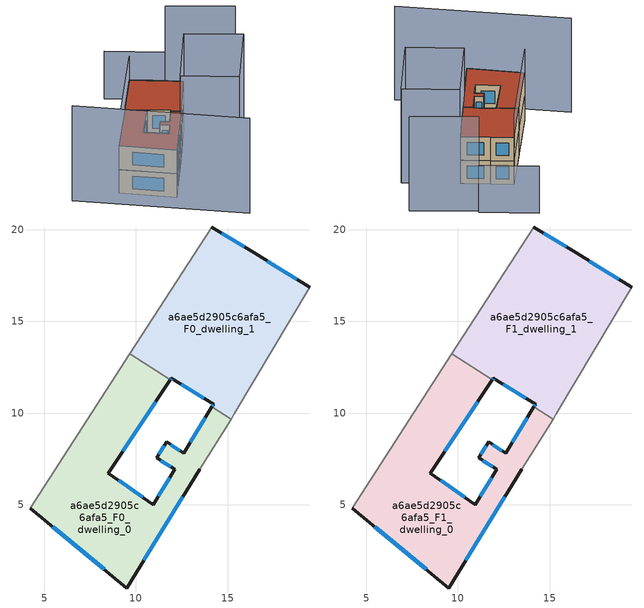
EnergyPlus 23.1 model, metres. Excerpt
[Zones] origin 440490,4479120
a6ae5d2905c6afa5_F0_dwelling_0
 floor ground (EU_floor_Construction): 9.51,0.46 13.47,6.94 15.19,9.66 14.14,10.34 12.61,7.8 11.67,8.42 11.12,7.55 12.12,6.93 10.94,5.01 8.5,6.73 11.87,11.8 9.67,13.23 4.23,4.81 z0
 wall outside (EU_wall_Construction): 11.87,11.8 8.5,6.73 10.94,5.01 12.12,6.93 11.12,7.55 11.67,8.42 12.61,7.8 14.14,10.34 / 13.47,6.94 9.51,0.46 4.23,4.81 z0:3
 wall adiabatic (EU_wall_Construction): 15.19,9.66 13.47,6.94 / 4.23,4.81 9.67,13.23 z0:3
 wall to a6ae5d2905c6afa5_F0_dwelling_1 (EU_wall_Construction): 9.67,13.23 11.87,11.8 / 14.14,10.34 15.19,9.66 z0:3
 window (EU_Window_Construction): 11.08,10.62 9.29,7.92 / 9.07,6.32 10.37,5.41 / 11.22,5.46 11.84,6.48 / 11.89,7.08 11.36,7.4 / 11.25,7.75 11.54,8.22 / 11.89,8.28 12.39,7.95 / 12.97,8.4 13.78,9.74 / 12.54,5.42 10.43,1.98 / 8.27,1.48 5.47,3.79 z0.7:2.3
a6ae5d2905c6afa5_F0_dwelling_1
 floor ground (EU_floor_Construction): 15.37,9.96 19.48,16.85 16.45,18.73 14.14,20.15 9.67,13.23 11.87,11.8 11.94,11.91 14.23,10.49 14.14,10.34 15.19,9.66 z0
 wall outside (EU_wall_Construction): 14.14,20.15 16.45,18.73 19.48,16.85 / 14.14,10.34 14.23,10.49 11.94,11.91 11.87,11.8 z0:3
 wall adiabatic (EU_wall_Construction): 9.67,13.23 14.14,20.15 / 19.48,16.85 15.37,9.96 15.19,9.66 z0:3
 window (EU_Window_Construction): 13.7,10.82 12.48,11.57 / 11.92,11.88 11.89,11.83 / 14.68,19.82 15.91,19.06 / 17.16,18.29 18.77,17.29 / 14.16,10.37 14.21,10.45 z0.7:2.3
a6ae5d2905c6afa5_F1_dwelling_0
 floor to a6ae5d2905c6afa5_F0_dwelling_0 (EU_floor_Construction): 9.51,0.46 13.47,6.94 15.19,9.66 14.14,10.34 12.61,7.8 11.67,8.42 11.12,7.55 12.12,6.93 10.94,5.01 8.5,6.73 11.87,11.8 9.67,13.23 4.23,4.81 z3
 wall outside (EU_wall_Construction): 11.87,11.8 8.5,6.73 10.94,5.01 12.12,6.93 11.12,7.55 11.67,8.42 12.61,7.8 14.14,10.34 / 13.47,6.94 9.51,0.46 4.23,4.81 z3:6
 wall adiabatic (EU_wall_Construction): 15.19,9.66 13.47,6.94 / 4.23,4.81 9.67,13.23 z3:6
 wall to a6ae5d2905c6afa5_F1_dwelling_1 (EU_wall_Construction): 9.67,13.23 11.87,11.8 / 14.14,10.34 15.19,9.66 z3:6
 window (EU_Window_Construction): 11.08,10.62 9.29,7.92 / 9.07,6.32 10.37,5.41 / 11.22,5.46 11.84,6.48 / 11.89,7.08 11.36,7.4 / 11.25,7.75 11.54,8.22 / 11.89,8.28 12.39,7.95 / 12.97,8.4 13.78,9.74 / 12.54,5.42 10.43,1.98 / 8.27,1.48 5.47,3.79 z3.7:5.3
 roof outside (EU_roof_Construction): 14.14,10.34 15.19,9.66 13.47,6.94 9.51,0.46 4.23,4.81 9.67,13.23 11.87,11.8 8.5,6.73 10.94,5.01 12.12,6.93 11.12,7.55 11.67,8.42 12.61,7.8 z6
a6ae5d2905c6afa5_F1_dwelling_1
 floor to a6ae5d2905c6afa5_F0_dwelling_1 (EU_floor_Construction): 15.37,9.96 19.48,16.85 16.45,18.73 14.14,20.15 9.67,13.23 11.87,11.8 11.94,11.91 14.23,10.49 14.14,10.34 15.19,9.66 z3
 wall outside (EU_wall_Construction): 14.14,20.15 16.45,18.73 19.48,16.85 / 14.14,10.34 14.23,10.49 11.94,11.91 11.87,11.8 z3:6
 wall adiabatic (EU_wall_Construction): 9.67,13.23 14.14,20.15 / 19.48,16.85 15.37,9.96 15.19,9.66 z3:6
 window (EU_Window_Construction): 13.7,10.82 12.48,11.57 / 11.92,11.88 11.89,11.83 / 14.68,19.82 15.91,19.06 / 17.16,18.29 18.77,17.29 / 14.16,10.37 14.21,10.45 z3.7:5.3
 roof outside (EU_roof_Construction): 19.48,16.85 15.37,9.96 15.19,9.66 14.14,10.34 14.23,10.49 11.94,11.91 11.87,11.8 9.67,13.23 14.14,20.15 16.45,18.73 z6
shading: -1.49,5.6 14.74,-7.3 / 28.36,20.64 21.27,24.49 / 13.43,6.89 19.48,16.85 / 19.48,16.85 25.36,13.29 / 25.36,13.29 19.31,3.32 / 19.31,3.32 13.43,6.89 z0:12; 14.14,20.15 4.23,4.81 z0:9; 21.47,24.86 15.46,28.48 z0:6
[Building]
EU S2 Campaign: North Axis=0; Terrain=City; Solar Distribution=FullExterior
[Site:Location]
Madrid: Latitude=40.5; Longitude=-3.5; Time Zone=1; Elevation=609
[SizingPeriod:WeatherFileDays]
AnnualSizingPeriod: Begin Month=1; Begin Day of Month=1; End Month=12; End Day of Month=31; Day of Week for Start Day=Monday; Use Weather File Daylight Saving Period=No; Use Weather File Rain and Snow Indicators=No
[MATERIAL]
EU_InternalMass_Material: Roughness=MediumRough; Thickness=0.1; Conductivity=1; Density=1800; Specific Heat=900; Thermal Absorptance=0.9; Solar Absorptance=0.7; Visible Absorptance=0.7
[MATERIAL:NOMASS] Roughness=MediumRough; Thermal Absorptance=0.9; Solar Absorptance=0.7; Visible Absorptance=0.7
Name | Thermal Resistance
EU_wall_NoMass | 0.419739
EU_roof_NoMass | 0.352165
EU_floor_NoMass | 0.608284
[WINDOWMATERIAL:SIMPLEGLAZINGSYSTEM]
EU_Window_SimpleGlazing: UFactor=4.8352; Solar Heat Gain Coefficient=0.85; Visible Transmittance=0.85
[CONSTRUCTION]
EU_wall_Construction: EU_wall_NoMass
EU_roof_Construction: EU_roof_NoMass
EU_floor_Construction: EU_floor_NoMass
EU_InternalMass_Construction: EU_InternalMass_Material
EU_Window_Construction: EU_Window_SimpleGlazing
[ZONE] Type=1; Multiplier=1; Ceiling Height=autocalculate; Floor Area=autocalculate; Part of Total Floor Area=Yes
Name | Volume
a6ae5d2905c6afa5_F0_dwelling_0; a6ae5d2905c6afa5_F0_dwelling_1; a6ae5d2905c6afa5_F1_dwelling_1 | 158.962
a6ae5d2905c6afa5_F1_dwelling_0 | 158.96
[INTERNALMASS] Construction=EU_InternalMass_Construction
Name | Zone or ZoneList | Surface Area
a6ae5d2905c6afa5_F0_dwelling_0_EU_InternalMass | a6ae5d2905c6afa5_F0_dwelling_0 | 52.9869
a6ae5d2905c6afa5_F0_dwelling_1_EU_InternalMass | a6ae5d2905c6afa5_F0_dwelling_1 | 52.9874
a6ae5d2905c6afa5_F1_dwelling_0_EU_InternalMass | a6ae5d2905c6afa5_F1_dwelling_0 | 52.9869
a6ae5d2905c6afa5_F1_dwelling_1_EU_InternalMass | a6ae5d2905c6afa5_F1_dwelling_1 | 52.9874
[OTHEREQUIPMENT] Fuel Type=Electricity; Design Level Calculation Method=Watts/Area; Power per Zone Floor Area=1; Fraction Latent=0; Fraction Radiant=0; Fraction Lost=0; Carbon Dioxide Generation Rate=0; EndUse Subcategory=EU_Step8_InternalGains
Name | Zone or ZoneList or Space or SpaceList | Schedule
EU_Step8_InternalGain_a6ae5d2905c6afa5_F0_dwelling_0_f000 | a6ae5d2905c6afa5_F0_dwelling_0 | EU_Step8_GainSchedule_a6ae5d2905c6afa5_F0_dwelling_0_f000
EU_Step8_InternalGain_a6ae5d2905c6afa5_F0_dwelling_1_f000 | a6ae5d2905c6afa5_F0_dwelling_1 | EU_Step8_GainSchedule_a6ae5d2905c6afa5_F0_dwelling_1_f000
EU_Step8_InternalGain_a6ae5d2905c6afa5_F1_dwelling_0_f000 | a6ae5d2905c6afa5_F1_dwelling_0 | EU_Step8_GainSchedule_a6ae5d2905c6afa5_F1_dwelling_0_f000
EU_Step8_InternalGain_a6ae5d2905c6afa5_F1_dwelling_1_f000 | a6ae5d2905c6afa5_F1_dwelling_1 | EU_Step8_GainSchedule_a6ae5d2905c6afa5_F1_dwelling_1_f000
[ZONEVENTILATION:DESIGNFLOWRATE] Schedule=EU_AlwaysOn; Design Flow Rate Calculation Method=AirChanges/Hour; Air Changes per Hour=0.703302; Ventilation Type=Natural; Fan Pressure Rise=0; Fan Total Efficiency=1; Constant Term Coefficient=1; Temperature Term Coefficient=0; Velocity Term Coefficient=0; Velocity Squared Term Coefficient=0; Minimum Indoor Temperature=-100; Maximum Indoor Temperature=100; Delta Temperature=-100; Minimum Outdoor Temperature=-100; Maximum Outdoor Temperature=100; Maximum Wind Speed=40
Name | Zone or ZoneList or Space or SpaceList
EU_ConstantAir_a6ae5d2905c6afa5_F0_dwelling_0 | a6ae5d2905c6afa5_F0_dwelling_0
EU_ConstantAir_a6ae5d2905c6afa5_F0_dwelling_1 | a6ae5d2905c6afa5_F0_dwelling_1
EU_ConstantAir_a6ae5d2905c6afa5_F1_dwelling_0 | a6ae5d2905c6afa5_F1_dwelling_0
EU_ConstantAir_a6ae5d2905c6afa5_F1_dwelling_1 | a6ae5d2905c6afa5_F1_dwelling_1
[HVACTEMPLATE:THERMOSTAT] Constant Heating Setpoint=20; Constant Cooling Setpoint=50
EU_HeatOnly_a6ae5d2905c6afa5_F0_dwelling_0; EU_HeatOnly_a6ae5d2905c6afa5_F0_dwelling_1; EU_HeatOnly_a6ae5d2905c6afa5_F1_dwelling_0; EU_HeatOnly_a6ae5d2905c6afa5_F1_dwelling_1
[HVACTEMPLATE:ZONE:IDEALLOADSAIRSYSTEM] System Availability Schedule=EU_AlwaysOn; Maximum Heating Supply Air Temperature=50; Minimum Cooling Supply Air Temperature=13; Maximum Heating Supply Air Humidity Ratio=0.0156; Minimum Cooling Supply Air Humidity Ratio=0.0077; Heating Limit=NoLimit; Cooling Limit=NoLimit; Heating Availability Schedule=EU_AlwaysOn; Cooling Availability Schedule=EU_CoolingOff; Dehumidification Control Type=ConstantSensibleHeatRatio; Cooling Sensible Heat Ratio=0.7; Dehumidification Setpoint=60; Humidification Control Type=None; Humidification Setpoint=30; Outdoor Air Method=None; Outdoor Air Flow Rate per Person=0.00944; Outdoor Air Flow Rate per Zone Floor Area=0; Outdoor Air Flow Rate per Zone=0; Demand Controlled Ventilation Type=None; Outdoor Air Economizer Type=NoEconomizer; Heat Recovery Type=None; Sensible Heat Recovery Effectiveness=0.7; Latent Heat Recovery Effectiveness=0.65
Name | Template Thermostat
a6ae5d2905c6afa5_F0_dwelling_0 | EU_HeatOnly_a6ae5d2905c6afa5_F0_dwelling_0
a6ae5d2905c6afa5_F0_dwelling_1 | EU_HeatOnly_a6ae5d2905c6afa5_F0_dwelling_1
a6ae5d2905c6afa5_F1_dwelling_0 | EU_HeatOnly_a6ae5d2905c6afa5_F1_dwelling_0
a6ae5d2905c6afa5_F1_dwelling_1 | EU_HeatOnly_a6ae5d2905c6afa5_F1_dwelling_1
[SIZING:ZONE] Zone Cooling Design Supply Air Temperature Input Method=SupplyAirTemperature; Zone Cooling Design Supply Air Temperature=13; Zone Heating Design Supply Air Temperature Input Method=SupplyAirTemperature; Zone Heating Design Supply Air Temperature=50; Zone Cooling Design Supply Air Humidity Ratio=0.008; Zone Heating Design Supply Air Humidity Ratio=0.008; Cooling Design Air Flow Method=DesignDay; Cooling Design Air Flow Rate=0; Cooling Minimum Air Flow per Zone Floor Area=0.000762; Cooling Minimum Air Flow=0; Cooling Minimum Air Flow Fraction=0.2; Heating Design Air Flow Method=DesignDay; Heating Design Air Flow Rate=0; Heating Maximum Air Flow per Zone Floor Area=0.002032; Heating Maximum Air Flow=0.141576; Heating Maximum Air Flow Fraction=0.3; Account for Dedicated Outdoor Air System=No; Dedicated Outdoor Air System Control Strategy=NeutralSupplyAir; Dedicated Outdoor Air Low Setpoint Temperature for Design=autosize; Dedicated Outdoor Air High Setpoint Temperature for Design=autosize; Zone Load Sizing Method=Sensible Load Only No Latent Load; Zone Latent Cooling Design Supply Air Humidity Ratio Input Method=HumidityRatioDifference; Zone Cooling Design Supply Air Humidity Ratio Difference=0.005; Zone Latent Heating Design Supply Air Humidity Ratio Input Method=HumidityRatioDifference; Zone Humidification Design Supply Air Humidity Ratio Difference=0.005
a6ae5d2905c6afa5_F0_dwelling_0; a6ae5d2905c6afa5_F0_dwelling_1; a6ae5d2905c6afa5_F1_dwelling_0; a6ae5d2905c6afa5_F1_dwelling_1
[SCHEDULE:CONSTANT]
Name | Hourly Value
EU_AlwaysOn | 1
EU_CoolingOff | 0
[SCHEDULE:FILE] Column Number=1; Rows to Skip at Top=0; Number of Hours of Data=8760; Column Separator=Comma; Interpolate to Timestep=No; Minutes per Item=60; Adjust Schedule for Daylight Savings=Yes
Name | File
EU_Step8_GainSchedule_a6ae5d2905c6afa5_F0_dwelling_0_f000 | ../../schedules/a6ae5d2905c6afa5/a6ae5d2905c6afa5_F0_dwelling_0_f000_gain.csv
EU_Step8_GainSchedule_a6ae5d2905c6afa5_F0_dwelling_1_f000 | ../../schedules/a6ae5d2905c6afa5/a6ae5d2905c6afa5_F0_dwelling_1_f000_gain.csv
EU_Step8_GainSchedule_a6ae5d2905c6afa5_F1_dwelling_0_f000 | ../../schedules/a6ae5d2905c6afa5/a6ae5d2905c6afa5_F1_dwelling_0_f000_gain.csv
EU_Step8_GainSchedule_a6ae5d2905c6afa5_F1_dwelling_1_f000 | ../../schedules/a6ae5d2905c6afa5/a6ae5d2905c6afa5_F1_dwelling_1_f000_gain.csv
